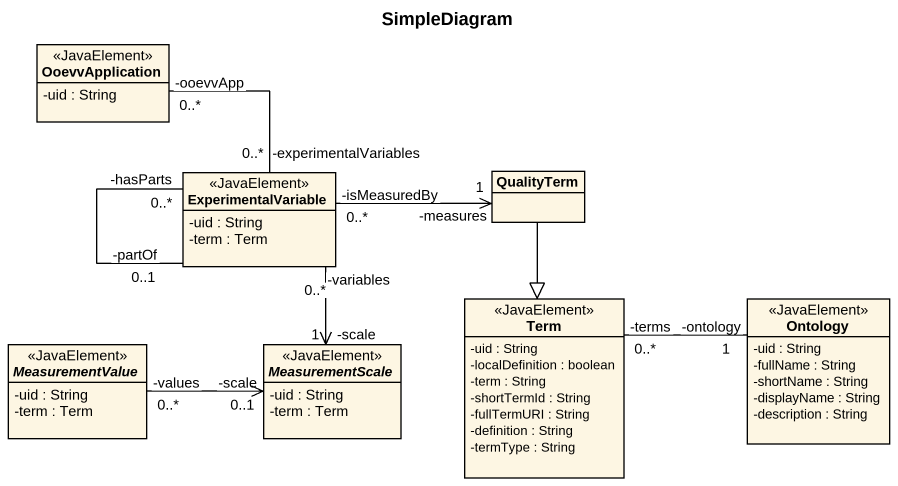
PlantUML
@startuml
title SimpleDiagram
hide circle
hide empty members
skinparam classAttributeIconSize 0
class OoevvApplication <<JavaElement>> {
  -uid : String
}
class ExperimentalVariable <<JavaElement>> {
  -uid : String
  -term : Term
}
class QualityTerm
class Term <<JavaElement>> {
  -uid : String
  -localDefinition : boolean
  -term : String
  -shortTermId : String
  -fullTermURI : String
  -definition : String
  -termType : String
}
class Ontology <<JavaElement>> {
  -uid : String
  -fullName : String
  -shortName : String
  -displayName : String
  -description : String
}
abstract class MeasurementValue <<JavaElement>> {
  -uid : String
  -term : Term
}
abstract class MeasurementScale <<JavaElement>> {
  -uid : String
  -term : Term
}
ExperimentalVariable "0..*\n-experimentalVariables" -up- "0..*\n-ooevvApp" OoevvApplication
ExperimentalVariable "0..*\n-hasParts" -- "0..1\n-partOf" ExperimentalVariable
QualityTerm "-measures\n1" <-left- "-isMeasuredBy\n0..*" ExperimentalVariable
QualityTerm --|> Term
Ontology "-ontology\n1" -left- "-terms\n0..*" Term
MeasurementScale "1\n-scale" <-up- "0..*\n-variables" ExperimentalVariable
MeasurementScale "-scale\n0..1" <-left- "-values\n0..*" MeasurementValue
@enduml
